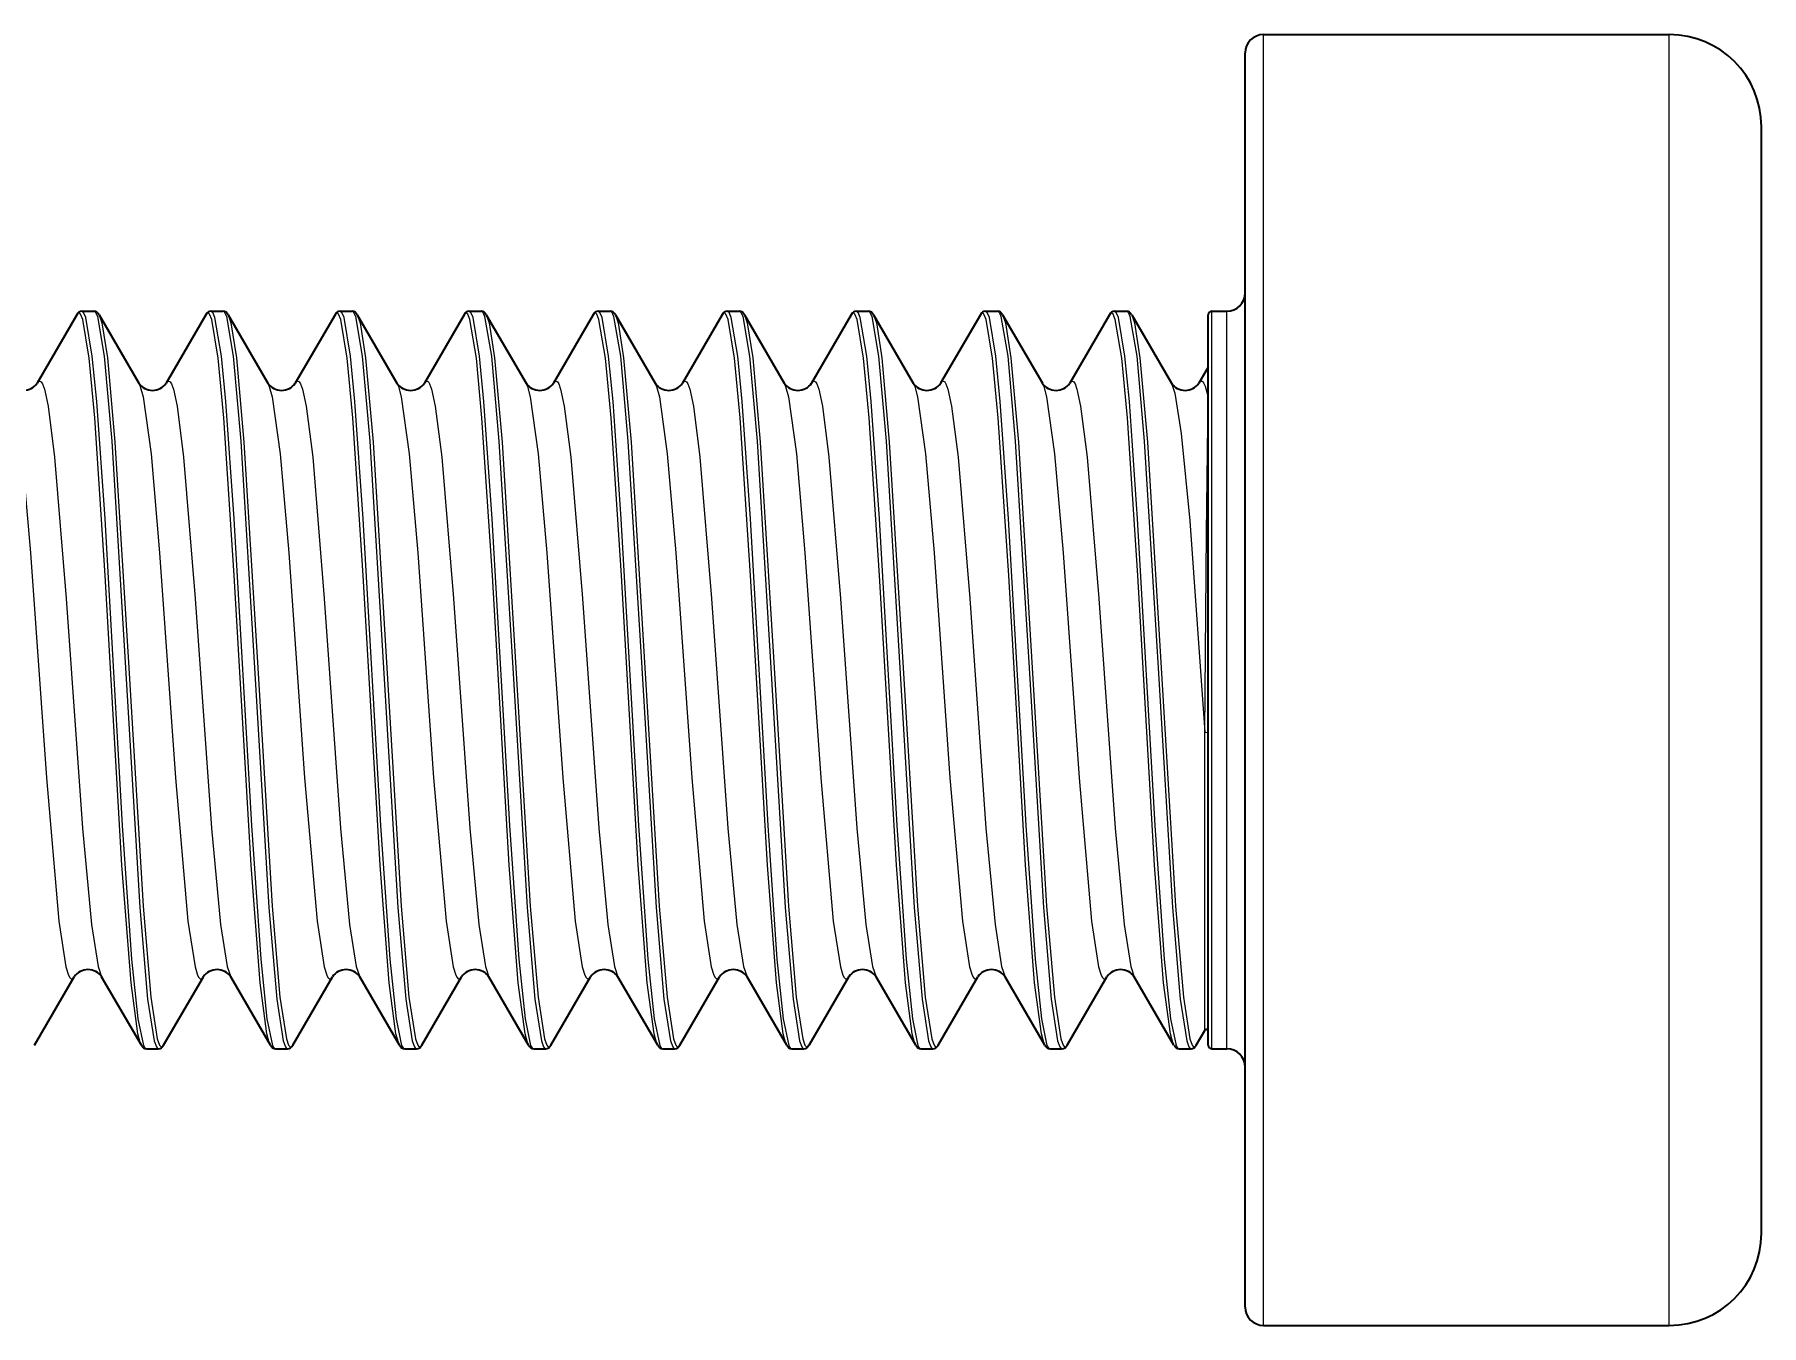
# Model space of a CAD drawing. Extents: x 276 to 976, y 40 to 757.
# Drawn here: x 869.23 to 878.6, y 382.94 to 389.94 of the extents above; entities that cross this region are included whole.
import ezdxf

# ---------------------------------------------------------------- set-up
doc = ezdxf.new("R2010")
doc.units = 0

msp = doc.modelspace()

# ---------------------------------------------------------------- linework, layer by layer
at = {"color": 7, "lineweight": 13, "ltscale": 0.010712}
for p, q in [((875.8989, 389.5087), (875.8989, 389.9371)), ((878.0989, 389.5087), (878.0989, 389.9371))]:
    msp.add_line(p, q, dxfattribs=at)
at = {"color": 7, "lineweight": 35, "ltscale": 0.055}
for p, q in [((875.8989, 389.9371), (878.0989, 389.9371)), ((875.8989, 382.9371), (878.0989, 382.9371))]:
    msp.add_line(p, q, dxfattribs=at)
at = {"color": 7, "lineweight": 35, "ltscale": 0.010406}
msp.add_line((875.7989, 389.4209), (875.7989, 389.8371), dxfattribs=at)
at = {"color": 7, "lineweight": 35, "ltscale": 0.159594}
msp.add_line((875.7989, 383.0371), (875.7989, 389.4209), dxfattribs=at)
at = {"color": 7, "lineweight": 13, "ltscale": 0.164288}
for p, q in [((875.8989, 382.9371), (875.8989, 389.5087)), ((878.0989, 382.9371), (878.0989, 389.5087))]:
    msp.add_line(p, q, dxfattribs=at)
at = {"color": 7, "lineweight": 35, "ltscale": 0.009181}
msp.add_line((878.5989, 389.0699), (878.5989, 389.4371), dxfattribs=at)
at = {"color": 7, "lineweight": 35, "ltscale": 0.140819}
msp.add_line((878.5989, 383.4371), (878.5989, 389.0699), dxfattribs=at)
at = {"color": 7, "lineweight": 35, "ltscale": 0.010724}
for p, q in [((869.4628, 388.4178), (869.2474, 388.0469)), ((870.1628, 388.4178), (869.9474, 388.0469)), ((870.8629, 388.4178), (870.6475, 388.0469)), ((871.5629, 388.4178), (871.3474, 388.0469)), ((872.2628, 388.4178), (872.0474, 388.0469)), ((872.9628, 388.4178), (872.7474, 388.0469)), ((873.6628, 388.4178), (873.4474, 388.0469)), ((874.3629, 388.4178), (874.1475, 388.0469)), ((875.0629, 388.4178), (874.8474, 388.0469)), ((870.5128, 384.4564), (870.2974, 384.8274)), ((871.2128, 384.4564), (870.9974, 384.8274)), ((871.9128, 384.4564), (871.6974, 384.8274)), ((872.6129, 384.4564), (872.3975, 384.8274)), ((874.0128, 384.4564), (873.7974, 384.8274)), ((874.7128, 384.4564), (874.4974, 384.8274)), ((875.4128, 384.4564), (875.1974, 384.8274))]:
    msp.add_line(p, q, dxfattribs=at)
at = {"color": 7, "lineweight": 35, "ltscale": 0.00161}
for p, q in [((869.491, 388.4371), (869.5554, 388.4371)), ((870.191, 388.4371), (870.2554, 388.4371)), ((870.891, 388.4371), (870.9554, 388.4371)), ((872.291, 388.4371), (872.3553, 388.4371)), ((872.991, 388.4371), (873.0554, 388.4371)), ((873.691, 388.4371), (873.7554, 388.4371)), ((874.391, 388.4371), (874.4554, 388.4371)), ((870.541, 384.4371), (870.6053, 384.4371)), ((871.241, 384.4371), (871.3054, 384.4371)), ((871.941, 384.4371), (872.0054, 384.4371)), ((872.641, 384.4371), (872.7054, 384.4371)), ((874.041, 384.4371), (874.1053, 384.4371)), ((874.741, 384.4371), (874.8054, 384.4371)), ((875.441, 384.4371), (875.5054, 384.4371))]:
    msp.add_line(p, q, dxfattribs=at)
at = {"color": 7, "lineweight": 35, "ltscale": 0.010723}
for p, q in [((869.5834, 388.4178), (869.7988, 388.0469)), ((870.2834, 388.4178), (870.4988, 388.0469)), ((870.9835, 388.4178), (871.1989, 388.0469)), ((872.3834, 388.4178), (872.5988, 388.0469)), ((873.0834, 388.4178), (873.2988, 388.0469)), ((873.7834, 388.4178), (873.9988, 388.0469)), ((874.4835, 388.4178), (874.6989, 388.0469)), ((869.2335, 384.4565), (869.4489, 384.8274)), ((870.6334, 384.4565), (870.8488, 384.8274)), ((871.3334, 384.4565), (871.5488, 384.8274)), ((872.0334, 384.4565), (872.2488, 384.8274)), ((872.7335, 384.4565), (872.9489, 384.8274)), ((874.1334, 384.4565), (874.3488, 384.8274)), ((874.8334, 384.4565), (875.0488, 384.8274))]:
    msp.add_line(p, q, dxfattribs=at)
at = {"color": 7, "lineweight": 35, "ltscale": 0.001611}
for p, q in [((871.5909, 388.4371), (871.6554, 388.4371)), ((875.0909, 388.4371), (875.1554, 388.4371)), ((869.8409, 384.4371), (869.9054, 384.4371)), ((873.3409, 384.4371), (873.4054, 384.4371))]:
    msp.add_line(p, q, dxfattribs=at)
at = {"color": 7, "lineweight": 35, "ltscale": 0.010722}
for p, q in [((871.6835, 388.4178), (871.8988, 388.0469)), ((875.1835, 388.4178), (875.3988, 388.0469)), ((869.9335, 384.4565), (870.1488, 384.8274)), ((873.4335, 384.4565), (873.6488, 384.8274))]:
    msp.add_line(p, q, dxfattribs=at)
at = {"color": 7, "lineweight": 35, "ltscale": 0.00606}
msp.add_line((875.5989, 388.1747), (875.5989, 388.4171), dxfattribs=at)
at = {"color": 7, "lineweight": 13, "ltscale": 0.006121}
for p, q in [((875.6189, 388.1923), (875.6189, 388.4371)), ((875.6989, 388.1923), (875.6989, 388.4371))]:
    msp.add_line(p, q, dxfattribs=at)
at = {"color": 7, "lineweight": 35, "ltscale": 0.001999}
for p, q in [((875.6189, 388.4371), (875.6989, 388.4371)), ((875.6189, 384.4371), (875.6989, 384.4371))]:
    msp.add_line(p, q, dxfattribs=at)
at = {"color": 7, "lineweight": 35, "ltscale": 0.002492}
msp.add_line((875.5975, 388.1331), (875.5474, 388.0469), dxfattribs=at)
at = {"color": 7, "lineweight": 35, "ltscale": 0.000129547}
msp.add_line((875.5975, 388.1331), (875.5989, 388.1381), dxfattribs=at)
at = {"color": 7, "lineweight": 13, "ltscale": 0.000273132}
msp.add_line((875.5975, 388.1221), (875.5975, 388.1331), dxfattribs=at)
at = {"color": 7, "lineweight": 13, "ltscale": 0.003798}
msp.add_line((875.5975, 387.9702), (875.5975, 388.1221), dxfattribs=at)
at = {"color": 7, "lineweight": 35, "ltscale": 0.092941}
msp.add_line((875.5989, 384.4571), (875.5989, 388.1747), dxfattribs=at)
at = {"color": 7, "lineweight": 13, "ltscale": 0.093879}
for p, q in [((875.6189, 384.4371), (875.6189, 388.1923)), ((875.6989, 384.4371), (875.6989, 388.1923))]:
    msp.add_line(p, q, dxfattribs=at)
at = {"color": 7, "lineweight": 13, "ltscale": 0.018413}
msp.add_line((875.5889, 387.2337), (875.5975, 387.9702), dxfattribs=at)
at = {"color": 7, "lineweight": 13, "ltscale": 0.000117799}
msp.add_line((875.5975, 387.9702), (875.5989, 387.9747), dxfattribs=at)
at = {"color": 7, "lineweight": 13, "ltscale": 0.027005}
msp.add_line((875.5802, 386.1536), (875.5889, 387.2337), dxfattribs=at)
at = {"color": 7, "lineweight": 13, "ltscale": 0.040168}
msp.add_line((875.5802, 384.5468), (875.5802, 386.1536), dxfattribs=at)
at = {"color": 7, "lineweight": 13, "ltscale": 0.000466969}
msp.add_line((875.5802, 386.1536), (875.5989, 386.1533), dxfattribs=at)
at = {"color": 7, "lineweight": 35, "ltscale": 0.010725}
for p, q in [((869.8129, 384.4564), (869.5974, 384.8274)), ((873.3129, 384.4564), (873.0974, 384.8274))]:
    msp.add_line(p, q, dxfattribs=at)
at = {"color": 7, "lineweight": 35, "ltscale": 0.002329}
msp.add_line((875.5334, 384.4565), (875.5802, 384.5371), dxfattribs=at)
at = {"color": 7, "lineweight": 13, "ltscale": 0.000244141}
msp.add_line((875.5802, 384.5371), (875.5802, 384.5468), dxfattribs=at)
at = {"color": 7, "lineweight": 13}
for points in [[(869.5294, 388.183), (869.4944, 388.3923), (869.4825, 388.4208), (869.4785, 388.4252), (869.4765, 388.4265), (869.4736, 388.4271)], [(869.5466, 388.1923), (869.5118, 388.4023), (869.4998, 388.4308), (869.4958, 388.4352), (869.4938, 388.4365), (869.4909, 388.4371)], [(869.5554, 388.4371), (869.5574, 388.4368), (869.5616, 388.434), (869.5657, 388.4284), (869.574, 388.409), (869.611, 388.1923)], [(869.5834, 388.4178), (869.5987, 388.3731), (869.6283, 388.184)], [(870.2294, 388.183), (870.1945, 388.3923), (870.1825, 388.4208), (870.1785, 388.4252), (870.1765, 388.4265), (870.1736, 388.4271)], [(870.2466, 388.1923), (870.2118, 388.4023), (870.1998, 388.4308), (870.1958, 388.4352), (870.1938, 388.4365), (870.1909, 388.4371)], [(870.2554, 388.4371), (870.2574, 388.4368), (870.2616, 388.434), (870.2657, 388.4284), (870.274, 388.409), (870.311, 388.1923)], [(870.2834, 388.4178), (870.2987, 388.3731), (870.3283, 388.184)], [(870.9294, 388.183), (870.8945, 388.3923), (870.8825, 388.4208), (870.8785, 388.4252), (870.8765, 388.4265), (870.8736, 388.4271)], [(870.9467, 388.1923), (870.9117, 388.4023), (870.8998, 388.4308), (870.8958, 388.4352), (870.8938, 388.4365), (870.8909, 388.4371)], [(870.9554, 388.4371), (870.9575, 388.4368), (870.9616, 388.434), (870.9658, 388.4284), (870.974, 388.409), (871.011, 388.1923)], [(870.9835, 388.4178), (870.9987, 388.3731), (871.0283, 388.184)], [(871.6294, 388.183), (871.5945, 388.3923), (871.5825, 388.4208), (871.5785, 388.4252), (871.5765, 388.4265), (871.5736, 388.4271)], [(871.6467, 388.1923), (871.6118, 388.4023), (871.5998, 388.4308), (871.5958, 388.4352), (871.5938, 388.4365), (871.5909, 388.4371)], [(871.6554, 388.4371), (871.6575, 388.4368), (871.6616, 388.434), (871.6658, 388.4284), (871.674, 388.409), (871.711, 388.1923)], [(871.6835, 388.4178), (871.6987, 388.3731), (871.7283, 388.184)], [(872.3293, 388.183), (872.2944, 388.3923), (872.2825, 388.4208), (872.2785, 388.4252), (872.2765, 388.4265), (872.2736, 388.4271)], [(872.3467, 388.1923), (872.3118, 388.4023), (872.2998, 388.4308), (872.2958, 388.4352), (872.2938, 388.4365), (872.2909, 388.4371)], [(872.3553, 388.4371), (872.3574, 388.4368), (872.3616, 388.434), (872.3657, 388.4284), (872.374, 388.409), (872.411, 388.1923)], [(872.3834, 388.4178), (872.3987, 388.3731), (872.4283, 388.184)], [(873.0294, 388.183), (872.9944, 388.3923), (872.9825, 388.4208), (872.9785, 388.4252), (872.9765, 388.4265), (872.9736, 388.4271)], [(873.0466, 388.1923), (873.0118, 388.4023), (872.9998, 388.4308), (872.9958, 388.4352), (872.9938, 388.4365), (872.9909, 388.4371)], [(873.0554, 388.4371), (873.0574, 388.4368), (873.0616, 388.434), (873.0657, 388.4284), (873.074, 388.409), (873.111, 388.1923)], [(873.0834, 388.4178), (873.0987, 388.3731), (873.1283, 388.184)], [(873.7294, 388.183), (873.6945, 388.3923), (873.6825, 388.4208), (873.6785, 388.4252), (873.6765, 388.4265), (873.6736, 388.4271)], [(873.7466, 388.1923), (873.7118, 388.4023), (873.6998, 388.4308), (873.6958, 388.4352), (873.6938, 388.4365), (873.6909, 388.4371)], [(873.7554, 388.4371), (873.7574, 388.4368), (873.7616, 388.434), (873.7657, 388.4284), (873.774, 388.409), (873.811, 388.1923)], [(873.7834, 388.4178), (873.7987, 388.3731), (873.8283, 388.184)], [(874.4294, 388.183), (874.3945, 388.3923), (874.3825, 388.4208), (874.3785, 388.4252), (874.3765, 388.4265), (874.3736, 388.4271)], [(874.4467, 388.1923), (874.4117, 388.4023), (874.3998, 388.4308), (874.3958, 388.4352), (874.3938, 388.4365), (874.3909, 388.4371)], [(874.4554, 388.4371), (874.4575, 388.4368), (874.4616, 388.434), (874.4658, 388.4284), (874.474, 388.409), (874.511, 388.1923)], [(874.4835, 388.4178), (874.4987, 388.3731), (874.5283, 388.184)], [(875.1294, 388.183), (875.0945, 388.3923), (875.0825, 388.4208), (875.0785, 388.4252), (875.0765, 388.4265), (875.0736, 388.4271)], [(875.1467, 388.1923), (875.1118, 388.4023), (875.0998, 388.4308), (875.0958, 388.4352), (875.0938, 388.4365), (875.0909, 388.4371)], [(875.1554, 388.4371), (875.1575, 388.4368), (875.1616, 388.434), (875.1658, 388.4284), (875.174, 388.409), (875.211, 388.1923)], [(875.1835, 388.4178), (875.1987, 388.3731), (875.2283, 388.184)], [(869.8129, 384.4564), (869.8064, 384.4708), (869.7936, 384.5188), (869.7567, 384.7957), (869.7076, 385.4325), (869.6165, 387.0036), (869.5599, 387.8595), (869.5294, 388.183)], [(869.8409, 384.4371), (869.8378, 384.4379), (869.8358, 384.4393), (869.8317, 384.444), (869.8257, 384.456), (869.7957, 384.5999), (869.7616, 384.9231), (869.7112, 385.6479), (869.6155, 387.3113), (869.5707, 387.9471), (869.5466, 388.1923)], [(869.611, 388.1923), (869.6519, 387.732), (869.7266, 386.5033), (869.8043, 385.2036), (869.8467, 384.7073), (869.882, 384.4808), (869.8941, 384.4473), (869.9001, 384.4393), (869.9036, 384.4373), (869.9054, 384.4371)], [(869.6283, 388.184), (869.6691, 387.7264), (869.744, 386.5036), (869.8217, 385.2102), (869.864, 384.7165), (869.8993, 384.4908), (869.9114, 384.4574), (869.9175, 384.4493), (869.9209, 384.4474), (869.9227, 384.4471)], [(870.5128, 384.4564), (870.5064, 384.4708), (870.4937, 384.5188), (870.4567, 384.7957), (870.4076, 385.4325), (870.3164, 387.0036), (870.2599, 387.8595), (870.2294, 388.183)], [(870.5409, 384.4371), (870.5378, 384.4379), (870.5358, 384.4393), (870.5317, 384.444), (870.5256, 384.456), (870.4957, 384.5999), (870.4617, 384.9231), (870.4111, 385.6479), (870.3156, 387.3113), (870.2706, 387.9471), (870.2466, 388.1923)], [(870.311, 388.1923), (870.3519, 387.732), (870.4266, 386.5033), (870.5043, 385.2036), (870.5468, 384.7073), (870.582, 384.4808), (870.5941, 384.4473), (870.6002, 384.4393), (870.6036, 384.4373), (870.6053, 384.4371)], [(870.3283, 388.184), (870.3691, 387.7264), (870.444, 386.5036), (870.5217, 385.2102), (870.564, 384.7165), (870.5992, 384.4908), (870.6114, 384.4574), (870.6174, 384.4493), (870.6209, 384.4474), (870.6227, 384.4471)], [(871.2128, 384.4564), (871.2064, 384.4708), (871.1936, 384.5188), (871.1567, 384.7957), (871.1075, 385.4325), (871.0164, 387.0036), (870.9599, 387.8595), (870.9294, 388.183)], [(871.2409, 384.4371), (871.2379, 384.4379), (871.2358, 384.4393), (871.2318, 384.444), (871.2256, 384.456), (871.1957, 384.5999), (871.1616, 384.9231), (871.1111, 385.6479), (871.0156, 387.3113), (870.9706, 387.9471), (870.9467, 388.1923)], [(871.011, 388.1923), (871.0519, 387.732), (871.1266, 386.5033), (871.2043, 385.2036), (871.2467, 384.7073), (871.282, 384.4808), (871.2941, 384.4473), (871.3002, 384.4393), (871.3036, 384.4373), (871.3054, 384.4371)], [(871.0283, 388.184), (871.0692, 387.7264), (871.1439, 386.5036), (871.2217, 385.2102), (871.264, 384.7165), (871.2993, 384.4908), (871.3114, 384.4574), (871.3174, 384.4493), (871.3209, 384.4474), (871.3226, 384.4471)], [(871.9128, 384.4564), (871.9064, 384.4708), (871.8936, 384.5188), (871.8567, 384.7957), (871.8076, 385.4325), (871.7164, 387.0036), (871.6599, 387.8595), (871.6294, 388.183)], [(871.9409, 384.4371), (871.9379, 384.4379), (871.9358, 384.4393), (871.9318, 384.444), (871.9257, 384.456), (871.8957, 384.5999), (871.8616, 384.9231), (871.8112, 385.6479), (871.7156, 387.3113), (871.6707, 387.9471), (871.6467, 388.1923)], [(871.711, 388.1923), (871.7518, 387.732), (871.8267, 386.5033), (871.9044, 385.2036), (871.9467, 384.7073), (871.982, 384.4808), (871.9941, 384.4473), (872.0002, 384.4393), (872.0037, 384.4373), (872.0054, 384.4371)], [(871.7283, 388.184), (871.7692, 387.7264), (871.8439, 386.5036), (871.9217, 385.2102), (871.964, 384.7165), (871.9993, 384.4908), (872.0114, 384.4574), (872.0175, 384.4493), (872.0209, 384.4474), (872.0226, 384.4471)], [(872.6129, 384.4564), (872.6064, 384.4708), (872.5936, 384.5188), (872.5566, 384.7957), (872.5076, 385.4325), (872.4164, 387.0036), (872.3599, 387.8595), (872.3293, 388.183)], [(872.6409, 384.4371), (872.6378, 384.4379), (872.6358, 384.4393), (872.6317, 384.444), (872.6256, 384.456), (872.5957, 384.5999), (872.5616, 384.9231), (872.5112, 385.6479), (872.4155, 387.3113), (872.3706, 387.9471), (872.3467, 388.1923)], [(872.411, 388.1923), (872.4518, 387.732), (872.5266, 386.5033), (872.6044, 385.2036), (872.6467, 384.7073), (872.682, 384.4808), (872.6941, 384.4473), (872.7002, 384.4393), (872.7036, 384.4373), (872.7054, 384.4371)], [(872.4283, 388.184), (872.4691, 387.7264), (872.5439, 386.5036), (872.6217, 385.2102), (872.6641, 384.7165), (872.6993, 384.4908), (872.7114, 384.4574), (872.7175, 384.4493), (872.7209, 384.4474), (872.7227, 384.4471)], [(873.3129, 384.4564), (873.3064, 384.4708), (873.2936, 384.5188), (873.2567, 384.7957), (873.2076, 385.4325), (873.1165, 387.0036), (873.0599, 387.8595), (873.0294, 388.183)], [(873.3409, 384.4371), (873.3378, 384.4379), (873.3358, 384.4393), (873.3317, 384.444), (873.3257, 384.456), (873.2957, 384.5999), (873.2616, 384.9231), (873.2112, 385.6479), (873.1155, 387.3113), (873.0707, 387.9471), (873.0466, 388.1923)], [(873.111, 388.1923), (873.1519, 387.732), (873.2266, 386.5033), (873.3043, 385.2036), (873.3467, 384.7073), (873.382, 384.4808), (873.3941, 384.4473), (873.4001, 384.4393), (873.4036, 384.4373), (873.4054, 384.4371)], [(873.1283, 388.184), (873.1691, 387.7264), (873.244, 386.5036), (873.3217, 385.2102), (873.364, 384.7165), (873.3993, 384.4908), (873.4114, 384.4574), (873.4175, 384.4493), (873.4209, 384.4474), (873.4227, 384.4471)], [(874.0128, 384.4564), (874.0064, 384.4708), (873.9937, 384.5188), (873.9567, 384.7957), (873.9076, 385.4325), (873.8164, 387.0036), (873.7599, 387.8595), (873.7294, 388.183)], [(874.0409, 384.4371), (874.0378, 384.4379), (874.0358, 384.4393), (874.0317, 384.444), (874.0256, 384.456), (873.9957, 384.5999), (873.9617, 384.9231), (873.9111, 385.6479), (873.8156, 387.3113), (873.7706, 387.9471), (873.7466, 388.1923)], [(873.811, 388.1923), (873.8519, 387.732), (873.9266, 386.5033), (874.0043, 385.2036), (874.0468, 384.7073), (874.082, 384.4808), (874.0941, 384.4473), (874.1002, 384.4393), (874.1036, 384.4373), (874.1053, 384.4371)], [(873.8283, 388.184), (873.8691, 387.7264), (873.944, 386.5036), (874.0217, 385.2102), (874.064, 384.7165), (874.0992, 384.4908), (874.1114, 384.4574), (874.1174, 384.4493), (874.1209, 384.4474), (874.1227, 384.4471)], [(874.7128, 384.4564), (874.7064, 384.4708), (874.6936, 384.5188), (874.6567, 384.7957), (874.6075, 385.4325), (874.5164, 387.0036), (874.4599, 387.8595), (874.4294, 388.183)], [(874.7409, 384.4371), (874.7379, 384.4379), (874.7358, 384.4393), (874.7318, 384.444), (874.7256, 384.456), (874.6957, 384.5999), (874.6616, 384.9231), (874.6111, 385.6479), (874.5156, 387.3113), (874.4706, 387.9471), (874.4467, 388.1923)], [(874.511, 388.1923), (874.5519, 387.732), (874.6266, 386.5033), (874.7043, 385.2036), (874.7467, 384.7073), (874.782, 384.4808), (874.7941, 384.4473), (874.8002, 384.4393), (874.8036, 384.4373), (874.8054, 384.4371)], [(874.5283, 388.184), (874.5692, 387.7264), (874.6439, 386.5036), (874.7217, 385.2102), (874.764, 384.7165), (874.7993, 384.4908), (874.8114, 384.4574), (874.8174, 384.4493), (874.8209, 384.4474), (874.8226, 384.4471)], [(875.4128, 384.4564), (875.4064, 384.4708), (875.3936, 384.5188), (875.3567, 384.7957), (875.3076, 385.4325), (875.2164, 387.0036), (875.1599, 387.8595), (875.1294, 388.183)], [(875.4409, 384.4371), (875.4379, 384.4379), (875.4358, 384.4393), (875.4318, 384.444), (875.4257, 384.456), (875.3957, 384.5999), (875.3616, 384.9231), (875.3112, 385.6479), (875.2156, 387.3113), (875.1707, 387.9471), (875.1467, 388.1923)], [(875.211, 388.1923), (875.2518, 387.732), (875.3267, 386.5033), (875.4044, 385.2036), (875.4467, 384.7073), (875.482, 384.4808), (875.4941, 384.4473), (875.5002, 384.4393), (875.5037, 384.4373), (875.5054, 384.4371)], [(875.2283, 388.184), (875.2692, 387.7264), (875.3439, 386.5036), (875.4217, 385.2102), (875.464, 384.7165), (875.4993, 384.4908), (875.5114, 384.4574), (875.5175, 384.4493), (875.5209, 384.4474), (875.5226, 384.4471)], [(869.0988, 388.0469), (869.1066, 388.0295), (869.1219, 387.9727), (869.165, 387.6642), (869.2117, 387.1263), (869.2979, 385.9061), (869.3652, 385.129), (869.4036, 384.8826), (869.4177, 384.837), (869.4249, 384.8236), (869.4296, 384.8184), (869.432, 384.8169), (869.4357, 384.816)], [(869.2606, 388.0582), (869.2659, 388.0565), (869.2693, 388.0533), (869.2762, 388.0424), (869.2865, 388.0148), (869.3065, 387.9229), (869.3419, 387.6457), (869.4048, 386.8793), (869.4933, 385.6346), (869.5422, 385.1118), (869.5783, 384.8837), (869.5974, 384.8274)], [(869.7988, 388.0469), (869.8066, 388.0295), (869.822, 387.9727), (869.865, 387.6642), (869.9117, 387.1263), (869.9978, 385.9061), (870.0652, 385.129), (870.1036, 384.8826), (870.1177, 384.837), (870.1249, 384.8236), (870.1296, 384.8184), (870.132, 384.8169), (870.1356, 384.816)], [(869.9606, 388.0582), (869.9658, 388.0565), (869.9693, 388.0533), (869.9762, 388.0424), (869.9865, 388.0148), (870.0065, 387.9229), (870.0419, 387.6457), (870.1049, 386.8793), (870.1934, 385.6346), (870.2422, 385.1118), (870.2783, 384.8837), (870.2974, 384.8274)], [(870.4988, 388.0469), (870.5067, 388.0295), (870.522, 387.9727), (870.565, 387.6642), (870.6117, 387.1263), (870.6978, 385.9061), (870.7653, 385.129), (870.8036, 384.8826), (870.8177, 384.837), (870.8248, 384.8236), (870.8297, 384.8184), (870.832, 384.8169), (870.8356, 384.816)], [(870.6606, 388.0582), (870.6658, 388.0565), (870.6693, 388.0533), (870.6762, 388.0424), (870.6865, 388.0148), (870.7065, 387.9229), (870.7419, 387.6457), (870.8049, 386.8793), (870.8933, 385.6346), (870.9423, 385.1118), (870.9783, 384.8837), (870.9974, 384.8274)], [(871.1989, 388.0469), (871.2067, 388.0295), (871.222, 387.9727), (871.265, 387.6642), (871.3117, 387.1263), (871.3978, 385.9061), (871.4652, 385.129), (871.5036, 384.8826), (871.5177, 384.837), (871.5248, 384.8236), (871.5297, 384.8184), (871.532, 384.8169), (871.5356, 384.816)], [(871.3606, 388.0582), (871.3658, 388.0565), (871.3693, 388.0533), (871.3762, 388.0424), (871.3865, 388.0148), (871.4065, 387.9229), (871.4419, 387.6457), (871.5049, 386.8793), (871.5933, 385.6346), (871.6423, 385.1118), (871.6783, 384.8837), (871.6974, 384.8274)], [(871.8988, 388.0469), (871.9066, 388.0295), (871.922, 387.9727), (871.965, 387.6642), (872.0117, 387.1263), (872.0978, 385.9061), (872.1652, 385.129), (872.2036, 384.8826), (872.2177, 384.837), (872.2249, 384.8236), (872.2296, 384.8184), (872.2321, 384.8169), (872.2357, 384.816)], [(872.0607, 388.0582), (872.0659, 388.0565), (872.0693, 388.0533), (872.0762, 388.0424), (872.0865, 388.0148), (872.1064, 387.9229), (872.1419, 387.6457), (872.2048, 386.8793), (872.2933, 385.6346), (872.3423, 385.1118), (872.3783, 384.8837), (872.3975, 384.8274)], [(872.5988, 388.0469), (872.6066, 388.0295), (872.6219, 387.9727), (872.665, 387.6642), (872.7117, 387.1263), (872.7979, 385.9061), (872.8652, 385.129), (872.9036, 384.8826), (872.9177, 384.837), (872.9249, 384.8236), (872.9296, 384.8184), (872.932, 384.8169), (872.9357, 384.816)], [(872.7606, 388.0582), (872.7659, 388.0565), (872.7693, 388.0533), (872.7762, 388.0424), (872.7865, 388.0148), (872.8065, 387.9229), (872.8419, 387.6457), (872.9048, 386.8793), (872.9933, 385.6346), (873.0422, 385.1118), (873.0783, 384.8837), (873.0974, 384.8274)], [(873.2988, 388.0469), (873.3066, 388.0295), (873.322, 387.9727), (873.365, 387.6642), (873.4117, 387.1263), (873.4978, 385.9061), (873.5652, 385.129), (873.6036, 384.8826), (873.6177, 384.837), (873.6249, 384.8236), (873.6296, 384.8184), (873.632, 384.8169), (873.6356, 384.816)], [(873.4606, 388.0582), (873.4658, 388.0565), (873.4693, 388.0533), (873.4762, 388.0424), (873.4865, 388.0148), (873.5065, 387.9229), (873.5419, 387.6457), (873.6049, 386.8793), (873.6934, 385.6346), (873.7422, 385.1118), (873.7783, 384.8837), (873.7974, 384.8274)], [(873.9988, 388.0469), (874.0067, 388.0295), (874.022, 387.9727), (874.065, 387.6642), (874.1117, 387.1263), (874.1978, 385.9061), (874.2653, 385.129), (874.3036, 384.8826), (874.3177, 384.837), (874.3248, 384.8236), (874.3297, 384.8184), (874.332, 384.8169), (874.3356, 384.816)], [(874.1606, 388.0582), (874.1658, 388.0565), (874.1693, 388.0533), (874.1762, 388.0424), (874.1865, 388.0148), (874.2065, 387.9229), (874.2419, 387.6457), (874.3049, 386.8793), (874.3933, 385.6346), (874.4423, 385.1118), (874.4783, 384.8837), (874.4974, 384.8274)], [(874.6989, 388.0469), (874.7067, 388.0295), (874.722, 387.9727), (874.765, 387.6642), (874.8117, 387.1263), (874.8978, 385.9061), (874.9652, 385.129), (875.0036, 384.8826), (875.0177, 384.837), (875.0248, 384.8236), (875.0297, 384.8184), (875.032, 384.8169), (875.0356, 384.816)], [(874.8606, 388.0582), (874.8658, 388.0565), (874.8693, 388.0533), (874.8762, 388.0424), (874.8865, 388.0148), (874.9065, 387.9229), (874.9419, 387.6457), (875.0049, 386.8793), (875.0933, 385.6346), (875.1423, 385.1118), (875.1783, 384.8837), (875.1974, 384.8274)], [(875.3988, 388.0469), (875.4174, 387.9927), (875.4526, 387.7742), (875.4982, 387.2995), (875.5802, 386.1536)], [(875.5607, 388.0582), (875.5648, 388.0571), (875.5676, 388.0551), (875.5731, 388.0481), (875.5813, 388.0303), (875.5975, 387.9702)]]:
    msp.add_lwpolyline(points, dxfattribs=at)
at = {"color": 7, "lineweight": 35}
for centre, radius, start, end in [((875.8989, 389.8371), 0.1, 90.03362, 179.96639), ((878.0989, 389.4371), 0.5, 0, 90), ((875.6988, 388.5372), 0.1, 270.03362, 359.96638), ((869.4933, 388.4041), 0.0333, 94.24576, 155.74751), ((869.5529, 388.4041), 0.0333, 24.21057, 85.74626), ((870.1934, 388.4041), 0.0333, 94.24576, 155.74751), ((870.2529, 388.4041), 0.0333, 24.21057, 85.74626), ((870.8934, 388.4041), 0.0333, 94.24576, 155.74751), ((870.9529, 388.4041), 0.0333, 24.21057, 85.74627), ((871.5934, 388.4041), 0.0333, 94.24576, 155.74751), ((871.6529, 388.4041), 0.0333, 24.21057, 85.74627), ((872.2933, 388.4041), 0.0333, 94.24576, 155.74751), ((872.3529, 388.4041), 0.0333, 24.21057, 85.74626), ((872.9933, 388.4041), 0.0333, 94.24576, 155.74751), ((873.0529, 388.4041), 0.0333, 24.21057, 85.74626), ((873.6934, 388.4041), 0.0333, 94.24577, 155.74752), ((873.7529, 388.4041), 0.0333, 24.21057, 85.74626), ((874.3934, 388.4041), 0.0333, 94.24576, 155.74751), ((874.4529, 388.4041), 0.0333, 24.21057, 85.74626), ((875.0934, 388.4041), 0.0333, 94.24576, 155.74751), ((875.1529, 388.4041), 0.0333, 24.21057, 85.74627), ((875.6189, 388.4171), 0.02, 90.03362, 179.96637), ((869.1746, 388.0956), 0.0878, 269.03812, 326.21024), ((869.8716, 388.0956), 0.0878, 213.78975, 270.96189), ((869.8746, 388.0956), 0.0878, 269.03811, 326.21024), ((870.5717, 388.0956), 0.0878, 213.78976, 270.96189), ((870.5746, 388.0956), 0.0878, 269.03811, 326.21024), ((871.2717, 388.0956), 0.0878, 213.78975, 270.96189), ((871.2746, 388.0956), 0.0878, 269.03811, 326.21024), ((871.9717, 388.0956), 0.0878, 213.78976, 270.96189), ((871.9746, 388.0956), 0.0878, 269.03811, 326.21025), ((872.6716, 388.0956), 0.0878, 213.78975, 270.96189), ((872.6746, 388.0956), 0.0878, 269.03812, 326.21024), ((873.3716, 388.0956), 0.0878, 213.78976, 270.96189), ((873.3746, 388.0956), 0.0878, 269.03811, 326.21023), ((874.0717, 388.0956), 0.0878, 213.78977, 270.96189), ((874.0746, 388.0956), 0.0878, 269.03812, 326.21025), ((874.7717, 388.0956), 0.0878, 213.78976, 270.96189), ((874.7746, 388.0956), 0.0878, 269.03812, 326.21025), ((875.4717, 388.0956), 0.0878, 213.79473, 270.96139), ((875.4746, 388.0956), 0.0878, 269.03812, 326.21024), ((869.5217, 384.7787), 0.0878, 89.03811, 146.21025), ((869.5246, 384.7787), 0.0878, 33.78976, 90.96189), ((870.2217, 384.7787), 0.0878, 89.03811, 146.21025), ((870.2246, 384.7787), 0.0878, 33.78976, 90.96189), ((870.9216, 384.7787), 0.0878, 89.03811, 146.21024), ((870.9246, 384.7787), 0.0878, 33.78976, 90.96189), ((871.6216, 384.7787), 0.0878, 89.03811, 146.21024), ((871.6246, 384.7787), 0.0878, 33.78975, 90.96188), ((872.3217, 384.7787), 0.0878, 89.03811, 146.21025), ((872.3246, 384.7787), 0.0878, 33.78976, 90.96189), ((873.0217, 384.7787), 0.0878, 89.03811, 146.21023), ((873.0246, 384.7787), 0.0878, 33.78975, 90.96188), ((873.7217, 384.7787), 0.0878, 89.03811, 146.21024), ((873.7246, 384.7787), 0.0878, 33.78976, 90.96189), ((874.4216, 384.7787), 0.0878, 89.03811, 146.21025), ((874.4246, 384.7787), 0.0878, 33.78976, 90.96189), ((875.1216, 384.7787), 0.0878, 89.03811, 146.21024), ((875.1246, 384.7787), 0.0878, 33.78975, 90.96188), ((869.8434, 384.4702), 0.0333, 204.25249, 265.75423), ((869.9029, 384.4702), 0.0333, 274.25373, 335.78943), ((870.5433, 384.4702), 0.0333, 204.25249, 265.75424), ((870.6029, 384.4702), 0.0333, 274.25374, 335.78943), ((871.2433, 384.4702), 0.0333, 204.25249, 265.75423), ((871.3029, 384.4702), 0.0333, 274.25374, 335.78943), ((871.9434, 384.4702), 0.0333, 204.25249, 265.75424), ((872.0029, 384.4702), 0.0333, 274.25374, 335.78943), ((872.6434, 384.4702), 0.0333, 204.25249, 265.75424), ((872.7029, 384.4702), 0.0333, 274.25374, 335.78943), ((873.3434, 384.4702), 0.0333, 204.25249, 265.75424), ((873.4029, 384.4702), 0.0333, 274.25374, 335.78943), ((874.0433, 384.4702), 0.0333, 204.25248, 265.75423), ((874.1029, 384.4702), 0.0333, 274.25373, 335.78943), ((874.7433, 384.4702), 0.0333, 204.25249, 265.75424), ((874.8029, 384.4702), 0.0333, 274.25374, 335.78943), ((875.4434, 384.4702), 0.0333, 204.25249, 265.75424), ((875.5029, 384.4702), 0.0333, 274.25374, 335.78943), ((875.5889, 384.5321), 0.01, 0.00018, 149.87382), ((875.6189, 384.4572), 0.02, 180.03365, 269.96635), ((875.6988, 384.3371), 0.1, 0.03362, 89.96638), ((878.0989, 383.4371), 0.5, 270, 360), ((875.8989, 383.0372), 0.1, 180.03361, 269.96638)]:
    msp.add_arc(centre, radius, start, end, dxfattribs=at)
at = {"color": 7, "lineweight": 13}
for centre, radius, start, end in [((869.4771, 388.4127), 0.015, 103.69231, 160.14414), ((870.1771, 388.4127), 0.015, 103.69232, 160.14414), ((870.8771, 388.4127), 0.015, 103.69232, 160.14414), ((871.5771, 388.4127), 0.015, 103.69232, 160.14414), ((872.2771, 388.4127), 0.015, 103.69232, 160.14414), ((872.9771, 388.4127), 0.015, 103.69232, 160.14414), ((873.6771, 388.4127), 0.015, 103.69233, 160.14414), ((874.3771, 388.4127), 0.015, 103.69231, 160.14414), ((875.0771, 388.4127), 0.015, 103.69231, 160.14414), ((869.2649, 388.0405), 0.0184, 103.64076, 160.05337), ((869.965, 388.0405), 0.0184, 103.64076, 160.05335), ((870.6649, 388.0405), 0.0184, 103.64076, 160.05337), ((871.3649, 388.0405), 0.0184, 103.64077, 160.05335), ((872.0649, 388.0405), 0.0184, 103.64076, 160.05337), ((872.7649, 388.0405), 0.0184, 103.64077, 160.05337), ((873.465, 388.0405), 0.0184, 103.64078, 160.05337), ((874.1649, 388.0405), 0.0184, 103.64076, 160.05337), ((874.8649, 388.0405), 0.0184, 103.64076, 160.05337), ((875.5649, 388.0405), 0.0184, 103.64076, 160.05337), ((869.4313, 384.8337), 0.0184, 283.64076, 340.05336), ((870.1313, 384.8337), 0.0184, 283.64076, 340.05336), ((870.8314, 384.8337), 0.0184, 283.64077, 340.05337), ((871.5314, 384.8337), 0.0184, 283.64077, 340.05336), ((872.2313, 384.8337), 0.0184, 283.64075, 340.05335), ((872.9313, 384.8337), 0.0184, 283.64079, 340.05338), ((873.6313, 384.8337), 0.0184, 283.64077, 340.05336), ((874.3314, 384.8337), 0.0184, 283.64075, 340.05335), ((875.0314, 384.8337), 0.0184, 283.64079, 340.05336), ((869.9191, 384.4616), 0.0151, 283.72983, 340.19749), ((870.6191, 384.4616), 0.0151, 283.72983, 340.19748), ((871.3191, 384.4616), 0.0151, 283.72983, 340.19748), ((872.0191, 384.4616), 0.0151, 283.72983, 340.19749), ((872.7191, 384.4616), 0.0151, 283.72983, 340.19748), ((873.4191, 384.4616), 0.0151, 283.72983, 340.19748), ((874.1191, 384.4616), 0.0151, 283.72983, 340.19749), ((874.8191, 384.4616), 0.0151, 283.72984, 340.19747), ((875.5191, 384.4616), 0.0151, 283.72984, 340.19747)]:
    msp.add_arc(centre, radius, start, end, dxfattribs=at)

doc.saveas('drawing.dxf')
